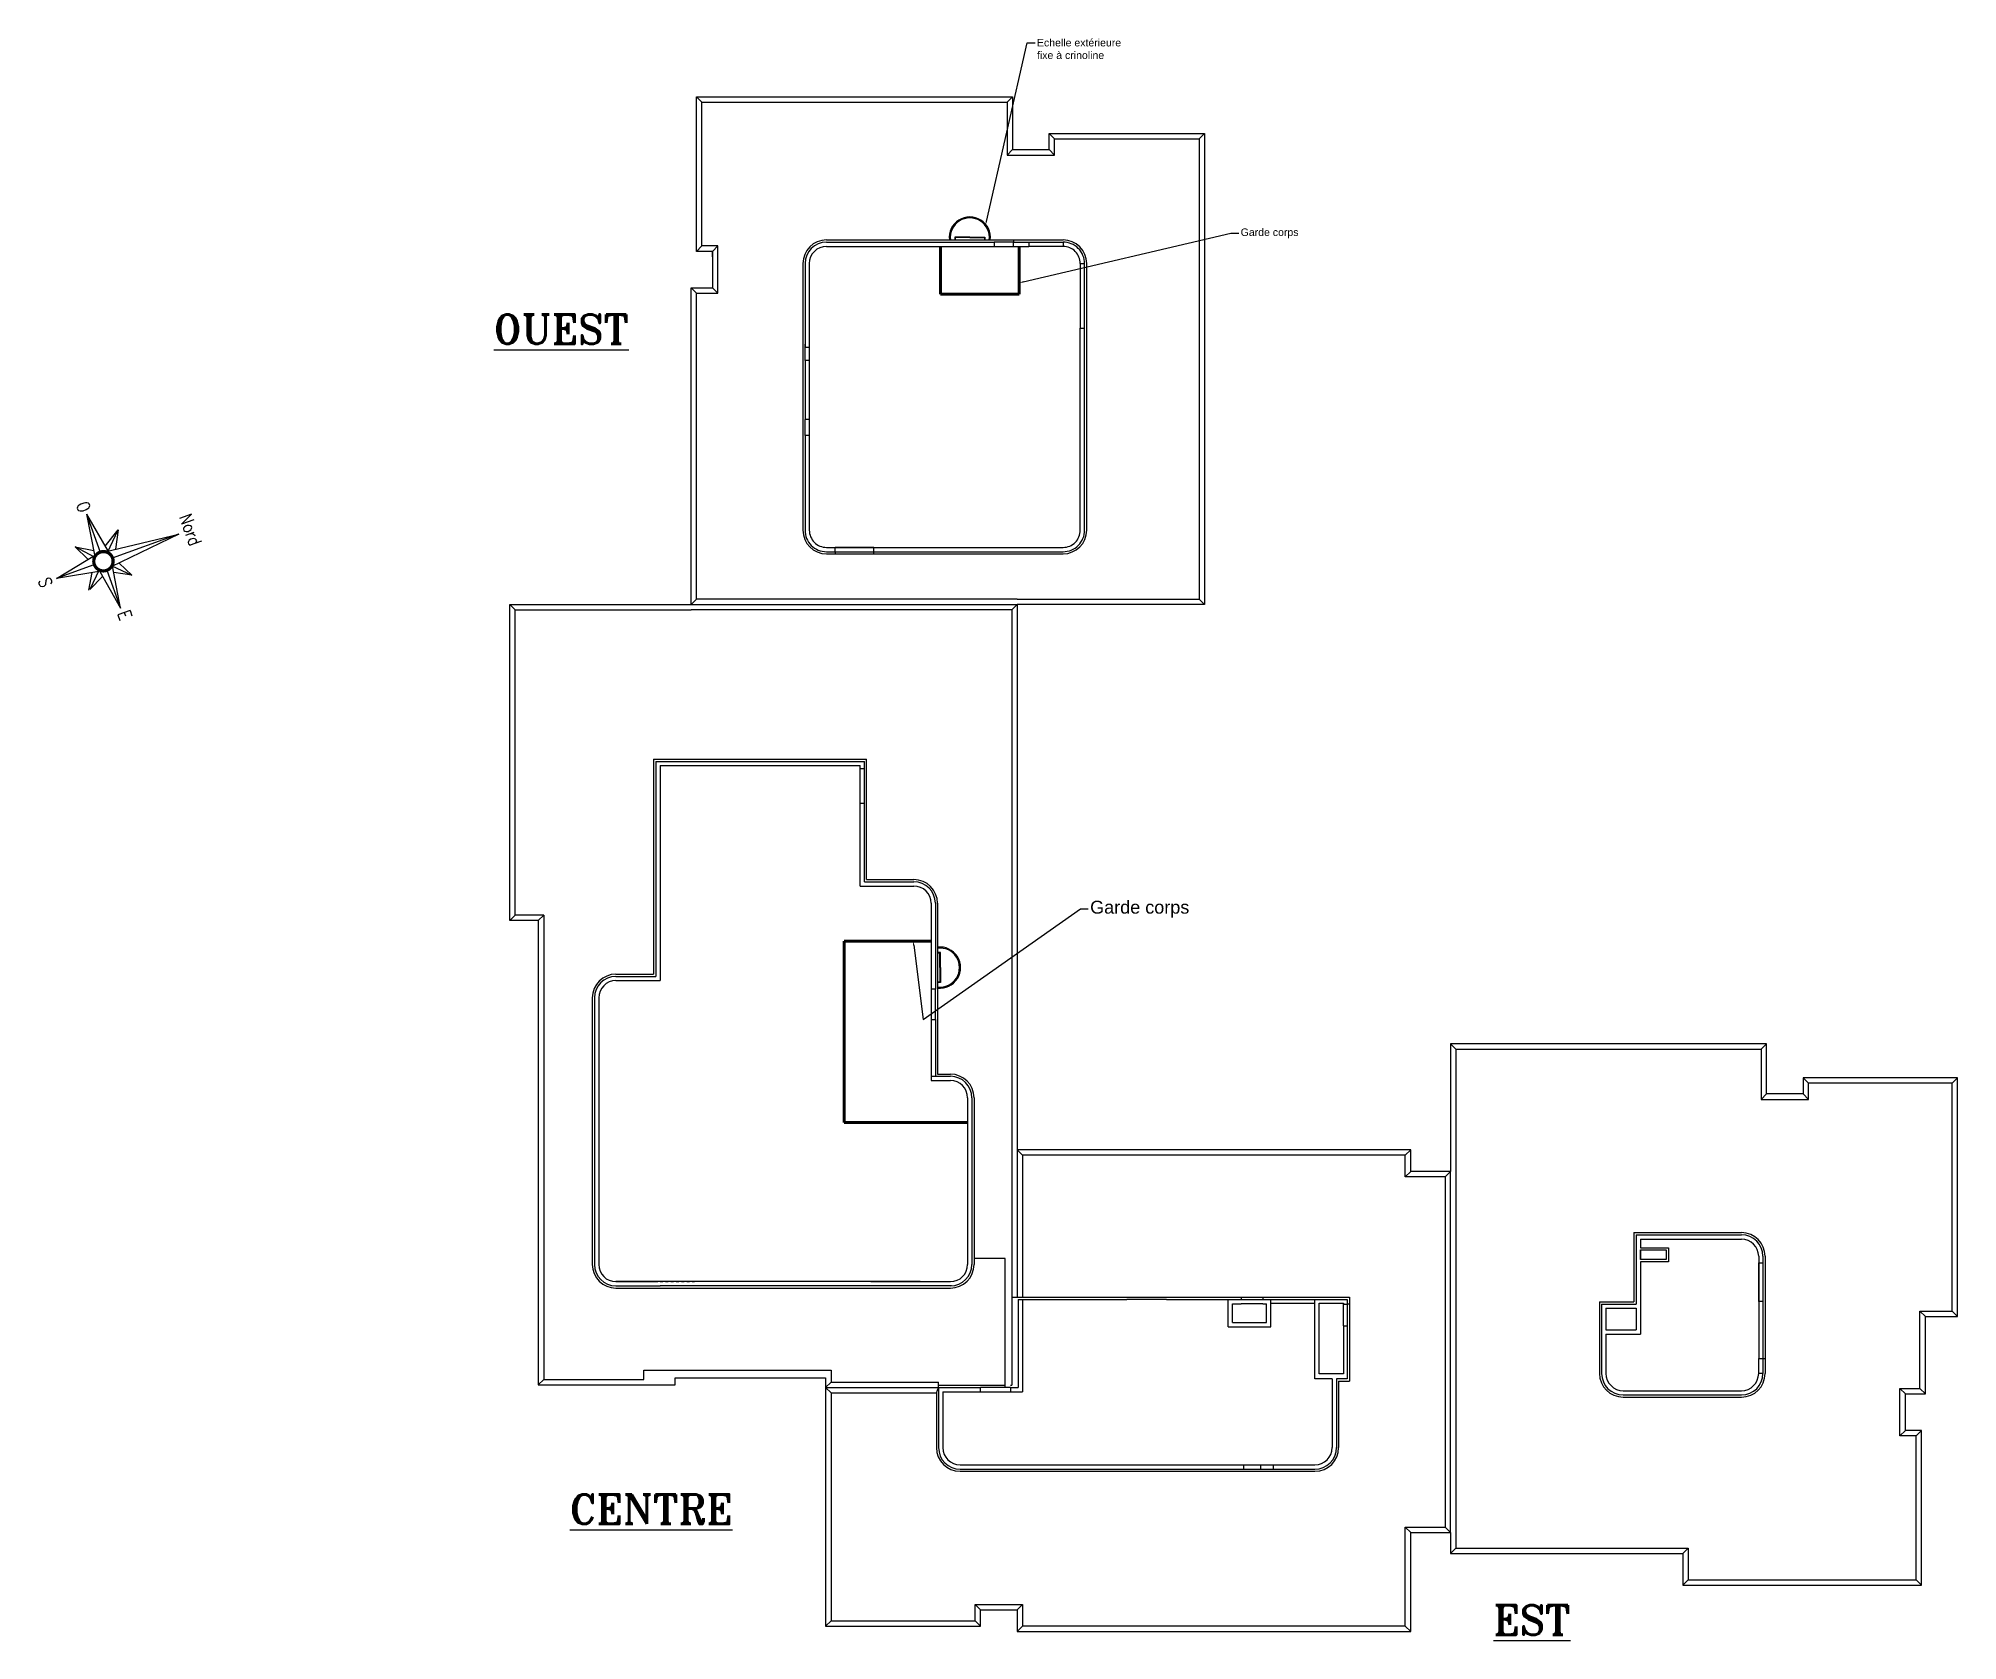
# Model space of a CAD drawing. Header units: millimetres. Extents: x -23.2 to 66, y -11.9 to 62.6.
import ezdxf
from ezdxf import colors
from ezdxf.entities.mleader import LeaderData, LeaderLine
from ezdxf.enums import TextEntityAlignment as Align
from ezdxf.math import Vec2, Vec3

# ---------------------------------------------------------------- set-up
doc = ezdxf.new("R2010")
doc.units = ezdxf.units.MM
doc.linetypes.add('CACHÉ', pattern=[0.25, 0.125, -0.125])
doc.linetypes.add('CONTINU', pattern=[0])
doc.layers.get('0').update_dxf_attribs({"color": 8})
doc.layers.add('PLAN05', color=7, linetype='Continuous')
doc.styles.add('COMPLEX', font='COMPLEX')
doc.styles.add('ROMANT', font='ROMANT')
doc.styles.get("Standard").update_dxf_attribs({"font": 'arial.ttf'})

# ---------------------------------------------------------------- blocks, each defined once
blk = doc.blocks.new('GEMETO-G8')
at = {"layer": 'PLAN05', "color": 7, "linetype": 'Continuous'}
for p, q in [((782.24, 5926.03), (786.26, 5919.11)), ((782.24, 5926.03), (783.82, 5918.16)), ((782.24, 5926.03), (784.78, 5918.98)), ((785.64, 5919.07), (799.44, 5922.34)), ((785.7, 5920.08), (788.15, 5923.11)), ((786.17, 5918.91), (788.15, 5923.11)), ((799.44, 5922.34), (786.85, 5916.22)), ((787.09, 5917.9), (799.43, 5922.36)), ((788.15, 5923.11), (787.61, 5919.54)), ((776.68, 5914.06), (784.24, 5918.67)), ((780.15, 5919.98), (783.59, 5919.31)), ((782.55, 5917.64), (780.15, 5919.98)), ((783.76, 5918.04), (780.15, 5919.98)), ((776.66, 5914.13), (783.7, 5916.68)), ((785.28, 5915.49), (776.68, 5914.06)), ((782.71, 5911.91), (783.31, 5915.17)), ((784.61, 5915.67), (782.85, 5912.04)), ((785.22, 5914.47), (782.85, 5912.04)), ((784.7, 5915.4), (788.55, 5908.55)), ((786.01, 5915.6), (788.55, 5908.55)), ((786.98, 5916.43), (790.66, 5914.69)), ((788.55, 5908.55), (787.1, 5916.38)), ((790.66, 5914.69), (787.32, 5915.18)), ((788.29, 5916.92), (790.66, 5914.69))]:
    blk.add_line(p, q, dxfattribs=at)
at = {"layer": 'PLAN05', "color": 7, "linetype": 'Continuous', "const_width": 0.6}
blk.add_lwpolyline([(783.6, 5917.41, 1), (787.19, 5917.17, 1)], format="xyb", close=True, dxfattribs=at)
at = {"layer": 'PLAN05', "color": 7, "linetype": 'Continuous', "style": 'COMPLEX', "width": 0.8}
blk.add_text('O', height=2.4, rotation=289.8655, dxfattribs=at).set_placement((780.87, 5926.15), align=Align.RIGHT)
for s, p in [('Nord', (800.44, 5922.73)), ('S', (773.49, 5912.93))]:
    blk.add_text(s, height=2.4, rotation=289.8655, dxfattribs=at).set_placement(p, align=Align.CENTER)
blk.add_text('E', height=2.4, rotation=289.8655, dxfattribs=at).set_placement((787.97, 5907.61))

msp = doc.modelspace()

# ---------------------------------------------------------------- linework, layer by layer
at = {"color": 8, "linetype": 'Continuous'}
for p, q in [((7.35, 59.9), (22.05, 59.9)), ((7.35, 52.72), (7.35, 59.9)), ((7.35, 59.9), (7.6, 59.65)), ((21.8, 59.65), (22.05, 59.9)), ((22.05, 59.9), (22.05, 57.45)), ((7.6, 59.65), (21.8, 59.65)), ((7.6, 52.97), (7.6, 59.65)), ((21.8, 59.65), (21.8, 57.2)), ((23.75, 58.2), (30.98, 58.2)), ((23.75, 58.2), (24, 57.95)), ((23.75, 57.45), (23.75, 58.2)), ((30.73, 57.95), (30.98, 58.2)), ((30.98, 58.2), (30.98, 36.3)), ((21.8, 57.2), (22.05, 57.45)), ((21.8, 57.2), (24, 57.2)), ((22.05, 57.45), (23.75, 57.45)), ((23.75, 57.45), (24, 57.2)), ((24, 57.95), (30.73, 57.95)), ((24, 57.2), (24, 57.95)), ((30.73, 57.95), (30.73, 36.55)), ((7.35, 52.72), (7.6, 52.97)), ((8.1, 52.72), (7.35, 52.72)), ((8.35, 52.97), (7.6, 52.97)), ((8.1, 52.72), (8.35, 52.97)), ((8.1, 52.72), (8.1, 51.02)), ((8.1, 52.47), (8.1, 52.72)), ((8.35, 50.77), (8.35, 52.97)), ((13.4, 53.25), (22.1, 53.25)), ((13.4, 53.15), (21.2, 53.15)), ((13.4, 52.95), (21.2, 52.95)), ((20.85, 52.95), (21.2, 52.95)), ((21.2, 53.15), (21.2, 52.95)), ((22.1, 53.15), (21.2, 53.15)), ((21.2, 52.95), (22.8, 52.95)), ((22.1, 53.25), (24.4, 53.25)), ((22.1, 53.25), (22.1, 53.15)), ((22.1, 53.15), (22.8, 53.15)), ((22.1, 52.95), (22.1, 53.15)), ((22.1, 52.95), (22.45, 52.95)), ((22.6, 52.95), (22.8, 52.95)), ((22.8, 53.15), (24.4, 53.15)), ((22.8, 53.15), (22.8, 52.95)), ((24.4, 52.95), (22.8, 52.95)), ((24.4, 53.15), (24.4, 52.95)), ((12.3, 52.15), (12.3, 39.75)), ((12.4, 52.15), (12.4, 48.25)), ((12.6, 52.15), (12.6, 48.25)), ((25.2, 52.15), (25.2, 49.15)), ((25.2, 52.15), (25.4, 52.15)), ((25.4, 49.15), (25.4, 52.15)), ((25.5, 39.75), (25.5, 52.15)), ((7.1, 36.3), (7.1, 51.02)), ((7.1, 51.02), (7.35, 50.77)), ((7.1, 51.02), (8.1, 51.02)), ((8.1, 51.27), (8.1, 51.02)), ((8.1, 51.02), (8.35, 50.77)), ((7.35, 36.55), (7.35, 50.77)), ((7.35, 50.77), (8.35, 50.77)), ((25.2, 42.1), (25.2, 49.15)), ((25.2, 39.75), (25.2, 49.15)), ((25.2, 49.15), (25.4, 49.15)), ((25.4, 39.75), (25.4, 49.15)), ((12.4, 47.65), (12.4, 48.4)), ((12.6, 48.25), (12.4, 48.25)), ((12.6, 48.25), (12.6, 47.65)), ((12.4, 47.65), (12.4, 44.9)), ((12.6, 47.65), (12.4, 47.65)), ((12.6, 47.65), (12.6, 44.9)), ((12.6, 44.9), (12.4, 44.9)), ((12.4, 44.15), (12.4, 44.9)), ((12.6, 44.9), (12.6, 44.15)), ((12.4, 44.15), (12.4, 39.75)), ((12.6, 44.15), (12.4, 44.15)), ((12.6, 44.15), (12.6, 39.75)), ((13.4, 38.95), (13.795, 38.95)), ((13.4, 38.75), (13.795, 38.75)), ((13.4, 38.65), (13.795, 38.65)), ((15.595, 38.95), (13.795, 38.95)), ((13.795, 38.75), (13.795, 38.95)), ((13.795, 38.95), (24.4, 38.95)), ((13.795, 38.75), (15.595, 38.75)), ((13.795, 38.75), (13.795, 38.65)), ((13.795, 38.65), (24.4, 38.65)), ((15.595, 38.75), (15.595, 38.95)), ((15.595, 38.75), (24.4, 38.75)), ((15.595, 38.65), (15.595, 38.75)), ((-1.33, 21.6), (-1.33, 36.3)), ((-1.33, 36.3), (7.1, 36.3)), ((-1.33, 36.3), (-1.08, 36.05)), ((-1.08, 21.85), (-1.08, 36.05)), ((-1.08, 36.05), (7.1, 36.05)), ((7.1, 36.3), (7.35, 36.55)), ((7.1, 36.3), (22.26, 36.3)), ((22.01, 36.05), (7.1, 36.05)), ((22.26, 36.55), (7.35, 36.55)), ((22.26, 36.3), (22.01, 36.05)), ((22.01, 36.05), (22.01, 4.072)), ((22.26, 36.55), (30.73, 36.55)), ((22.26, 36.3), (22.26, 10.93)), ((30.98, 36.3), (22.26, 36.3)), ((30.73, 36.55), (30.98, 36.3)), ((5.36, 29.1), (5.36, 19.101)), ((5.36, 29.1), (15.26, 29.1)), ((5.46, 29), (5.46, 19.001)), ((5.46, 29), (15.16, 29)), ((5.66, 28.8), (5.66, 18.801)), ((5.66, 28.8), (14.96, 28.8)), ((14.96, 28.65), (14.96, 28.8)), ((14.96, 23.201), (14.96, 28.65)), ((15.16, 28.65), (14.96, 28.65)), ((15.16, 28.65), (15.16, 29)), ((15.16, 23.401), (15.16, 28.65)), ((15.26, 23.501), (15.26, 29.1)), ((15.26, 28.65), (15.26, 29.1)), ((14.96, 27.048), (15.16, 27.048)), ((15.16, 23.401), (17.46, 23.401)), ((15.26, 23.501), (17.46, 23.501)), ((14.96, 23.201), (17.46, 23.201)), ((18.26, 22.402), (18.26, 18.401)), ((18.26, 22.401), (18.26, 21.651)), ((18.46, 22.401), (18.46, 18.401)), ((18.46, 22.401), (18.46, 21.651)), ((18.56, 22.401), (18.56, 17.001)), ((-1.33, 21.6), (-1.08, 21.85)), ((0, 21.6), (-1.33, 21.6)), ((0.25, 21.85), (-1.08, 21.85)), ((0, 21.6), (0.25, 21.85)), ((0, 21.6), (0, 0)), ((0.25, 21.85), (0.25, 0.25)), ((3.61, 19.101), (5.36, 19.101)), ((3.61, 19.001), (5.46, 19.001)), ((3.61, 18.801), (5.66, 18.801)), ((2.51, 18.001), (2.51, 5.601)), ((2.61, 18.001), (2.61, 5.601)), ((2.81, 18.002), (2.81, 5.601)), ((2.81, 18.001), (2.81, 15.351)), ((18.26, 18.401), (18.26, 17.001)), ((18.26, 18.401), (18.26, 14.151)), ((18.46, 18.401), (18.26, 18.401)), ((18.46, 17.001), (18.46, 18.401)), ((18.26, 17.001), (18.46, 17.001)), ((18.46, 17.001), (18.46, 14.351)), ((18.56, 17.001), (18.56, 14.451)), ((57.11, 15.86), (42.41, 15.86)), ((42.41, 15.86), (42.41, 9.93)), ((42.41, 15.86), (42.66, 15.61)), ((42.66, 15.61), (56.86, 15.61)), ((42.66, 15.61), (42.66, 9.93)), ((57.11, 15.86), (56.86, 15.61)), ((56.86, 15.61), (56.86, 13.28)), ((57.11, 13.53), (57.11, 15.86)), ((18.26, 14.351), (19.16, 14.351)), ((18.56, 14.451), (19.16, 14.451)), ((19.135, 14.351), (19.16, 14.351)), ((65.99, 14.28), (58.81, 14.28)), ((58.81, 14.28), (58.81, 13.53)), ((58.81, 14.28), (59.06, 14.03)), ((65.99, 14.28), (65.74, 14.03)), ((65.99, 3.18), (65.99, 14.28)), ((18.26, 14.151), (19.16, 14.151)), ((57.11, 13.53), (56.86, 13.28)), ((58.81, 13.53), (57.11, 13.53)), ((58.81, 13.53), (59.06, 13.28)), ((65.74, 14.03), (59.06, 14.03)), ((59.06, 13.28), (59.06, 14.03)), ((65.74, 3.43), (65.74, 14.03)), ((19.96, 13.351), (19.96, 5.601)), ((20.16, 13.351), (20.16, 5.601)), ((20.26, 13.351), (20.26, 5.601)), ((56.86, 13.28), (59.06, 13.28)), ((22.26, 10.93), (22.26, 4.072)), ((40.56, 10.93), (22.26, 10.93)), ((22.26, 10.93), (22.51, 10.68)), ((40.31, 10.68), (40.56, 10.93)), ((40.56, 9.93), (40.56, 10.93)), ((22.51, 10.68), (22.51, 4.072)), ((40.31, 10.68), (22.51, 10.68)), ((40.31, 9.68), (40.31, 10.68)), ((40.31, 9.68), (40.56, 9.93)), ((42.41, 9.93), (40.56, 9.93)), ((42.16, 9.68), (42.41, 9.93)), ((42.41, -6.87), (42.41, 9.93)), ((42.66, 9.93), (42.66, -7.6)), ((42.16, 9.68), (40.31, 9.68)), ((42.16, 9.68), (42.16, -6.62)), ((50.94, 7.08), (50.94, 3.861)), ((50.94, 7.08), (55.94, 7.08)), ((51.04, 6.98), (51.04, 3.761)), ((51.04, 6.98), (55.94, 6.98)), ((51.24, 6.78), (51.24, 6.38)), ((51.24, 6.78), (55.888, 6.78)), ((51.24, 6.28), (51.24, 5.83)), ((54.34, 6.98), (55.94, 6.98)), ((54.34, 6.78), (55.94, 6.78)), ((21.71, 5.88), (20.26, 5.88)), ((21.71, -0.12), (21.71, 5.88)), ((51.24, 5.73), (51.24, 2.361)), ((56.74, 5.98), (56.74, 5.678)), ((56.74, 3.88), (56.74, 5.678)), ((56.74, 5.678), (56.74, 1.23)), ((56.74, 5.678), (56.94, 5.678)), ((56.94, 5.98), (56.94, 5.678)), ((56.94, 5.678), (56.94, 3.88)), ((57.04, 5.981), (57.04, 0.528)), ((57.04, 5.98), (57.04, 5.678)), ((17.76, 4.801), (3.608, 4.801)), ((3.61, 4.801), (5.56, 4.801)), ((3.61, 4.601), (5.66, 4.601)), ((3.61, 4.501), (19.16, 4.501)), ((3.61, 4.501), (5.66, 4.501)), ((19.217, 4.601), (5.66, 4.601)), ((7.26, 4.501), (10.435, 4.501)), ((15.46, 4.801), (19.16, 4.801)), ((22.01, 4.072), (22.01, -0.02)), ((22.01, 4.072), (27.36, 4.072)), ((22.31, 3.972), (22.31, -0.12)), ((22.31, 3.972), (27.36, 3.972)), ((22.51, 4.072), (33.685, 4.072)), ((22.51, 3.972), (22.51, 3.282)), ((22.51, 3.772), (22.51, -0.32)), ((29.21, 3.972), (27.36, 3.972)), ((29.21, 3.972), (32.685, 3.972)), ((32.071, 2.698), (32.071, 3.972)), ((32.271, 2.898), (32.271, 3.772)), ((32.271, 3.772), (32.685, 3.772)), ((32.685, 4.072), (32.685, 3.972)), ((32.685, 3.972), (33.685, 3.972)), ((33.685, 3.772), (32.685, 3.772)), ((33.685, 4.072), (37.71, 4.072)), ((33.685, 4.072), (33.685, 3.972)), ((33.685, 3.972), (34.06, 3.972)), ((33.685, 3.772), (33.86, 3.772)), ((33.86, 2.898), (33.86, 3.772)), ((34.06, 2.698), (34.06, 3.972)), ((34.06, 3.972), (36.11, 3.972)), ((34.083, 3.8), (36.11, 3.8)), ((37.433, 3.75), (37.61, 3.75)), ((37.433, 2.75), (37.433, 3.75)), ((37.71, 3.75), (37.61, 3.75)), ((37.61, 3.75), (37.61, 2.75)), ((37.71, 4.072), (37.71, 3.75)), ((37.71, 3.75), (37.71, 0.18)), ((49.34, 3.861), (50.94, 3.861)), ((49.34, 3.861), (49.34, 0.53)), ((49.44, 3.761), (51.04, 3.761)), ((49.44, 3.755), (49.44, 0.53)), ((56.94, 3.88), (56.74, 3.88)), ((56.94, 3.88), (56.94, 1.23)), ((32.071, 2.698), (34.06, 2.698)), ((32.271, 2.898), (33.86, 2.898)), ((37.433, 2.75), (37.61, 2.75)), ((49.64, 3.561), (51.04, 3.561)), ((49.64, 3.561), (49.64, 2.561)), ((51.04, 3.561), (51.04, 2.561)), ((64.24, -0.17), (64.24, 3.43)), ((64.49, 3.18), (64.24, 3.43)), ((64.24, 3.43), (65.74, 3.43)), ((64.49, -0.42), (64.49, 3.18)), ((64.49, 3.18), (65.99, 3.18)), ((65.99, 3.18), (65.74, 3.43)), ((49.64, 2.561), (51.04, 2.561)), ((49.64, 2.361), (51.24, 2.361)), ((49.64, 2.361), (49.64, 0.53)), ((56.74, 1.63), (56.74, 1.53)), ((56.74, 1.33), (56.74, 1.23)), ((56.74, 1.23), (56.94, 1.23)), ((56.74, 0.53), (56.74, 1.23)), ((56.94, 1.63), (56.94, 1.23)), ((56.94, 1.23), (57.04, 1.23)), ((56.94, 1.23), (56.94, 0.53)), ((0, 0), (0.25, 0.25)), ((0, 0), (6.36, 0)), ((0.25, 0.25), (4.9, 0.25)), ((4.9, 0.68), (13.61, 0.68)), ((4.9, 0.25), (4.9, 0.68)), ((6.36, 0.33), (13.36, 0.33)), ((6.36, 0), (6.36, 0.33)), ((13.36, 0.33), (13.36, -0.12)), ((13.36, -0.12), (13.61, 0.13)), ((13.61, 0.68), (13.61, 0.13)), ((13.61, 0.13), (18.61, 0.13)), ((18.61, -0.12), (18.61, 0.13)), ((36.91, 0.28), (36.91, -2.92)), ((37.11, 0.28), (37.11, -2.92)), ((37.21, 0.18), (37.21, -2.92)), ((37.21, 0.18), (37.71, 0.18)), ((56.74, 0.53), (56.74, 0.53)), ((56.94, 0.53), (56.74, 0.53)), ((13.36, -0.12), (18.61, -0.12)), ((13.36, -0.12), (13.36, -11.22)), ((13.36, -0.12), (13.61, -0.37)), ((13.61, -0.37), (18.51, -0.37)), ((13.61, -0.37), (13.61, -10.97)), ((18.51, -0.37), (18.61, -0.12)), ((18.51, -0.37), (18.51, -2.92)), ((18.61, -0.02), (21.71, -0.02)), ((18.61, -0.12), (20.56, -0.12)), ((18.61, -0.12), (18.61, -2.92)), ((18.81, -0.32), (20.56, -0.32)), ((18.81, -0.32), (18.81, -2.92)), ((20.56, -0.32), (20.56, -0.12)), ((21.96, -0.12), (20.56, -0.12)), ((20.56, -0.32), (21.96, -0.32)), ((21.96, -0.02), (22.01, -0.02)), ((21.96, -0.12), (22.31, -0.12)), ((21.96, -0.12), (21.96, -0.32)), ((21.96, -0.32), (22.51, -0.32)), ((50.44, -0.27), (51.39, -0.27)), ((50.44, -0.27), (55.94, -0.27)), ((50.44, -0.47), (51.39, -0.47)), ((50.44, -0.47), (55.94, -0.47)), ((50.44, -0.57), (55.94, -0.57)), ((52.99, -0.27), (53.09, -0.27)), ((55.89, -0.27), (55.94, -0.27)), ((55.89, -0.47), (55.94, -0.47)), ((63.31, -2.37), (63.31, -0.17)), ((63.56, -0.42), (63.31, -0.17)), ((63.31, -0.17), (64.24, -0.17)), ((63.56, -2.12), (63.56, -0.42)), ((63.56, -0.42), (64.49, -0.42)), ((64.49, -0.42), (64.24, -0.17)), ((63.56, -2.12), (63.31, -2.37)), ((64.06, -2.37), (63.31, -2.37)), ((64.31, -2.12), (63.56, -2.12)), ((64.31, -2.12), (64.06, -2.37)), ((64.06, -9.07), (64.06, -2.37)), ((64.31, -9.32), (64.31, -2.12)), ((19.61, -3.72), (24.01, -3.72)), ((19.61, -3.92), (36.11, -3.92)), ((19.61, -4.02), (36.11, -4.02)), ((24.01, -3.72), (29.86, -3.72)), ((29.86, -3.72), (36.11, -3.72)), ((32.781, -3.72), (32.781, -3.92)), ((33.582, -3.72), (33.582, -3.92)), ((34.171, -3.72), (34.171, -3.92)), ((40.31, -6.62), (42.16, -6.62)), ((40.31, -11.22), (40.31, -6.62)), ((40.56, -6.87), (40.31, -6.62)), ((40.56, -6.87), (42.41, -6.87)), ((40.56, -11.47), (40.56, -6.87)), ((42.41, -6.87), (42.16, -6.62)), ((42.41, -6.87), (42.41, -7.85)), ((42.41, -7.85), (42.66, -7.6)), ((42.41, -7.85), (53.21, -7.85)), ((42.66, -7.6), (53.46, -7.6)), ((53.21, -7.85), (53.46, -7.6)), ((53.21, -7.85), (53.21, -9.32)), ((53.46, -7.6), (53.46, -9.07)), ((53.21, -9.32), (53.46, -9.07)), ((53.21, -9.32), (64.31, -9.32)), ((53.46, -9.07), (64.06, -9.07)), ((64.31, -9.32), (64.06, -9.07)), ((20.56, -10.47), (20.31, -10.22)), ((20.31, -10.97), (20.31, -10.22)), ((20.31, -10.22), (22.51, -10.22)), ((20.56, -11.22), (20.56, -10.47)), ((20.56, -10.47), (22.26, -10.47)), ((22.26, -10.47), (22.51, -10.22)), ((22.26, -10.47), (22.26, -11.47)), ((22.51, -10.22), (22.51, -11.22)), ((13.36, -11.22), (13.61, -10.97)), ((13.36, -11.22), (20.56, -11.22)), ((13.61, -10.97), (20.31, -10.97)), ((20.56, -11.22), (20.31, -10.97)), ((22.26, -11.47), (22.51, -11.22)), ((22.26, -11.47), (40.56, -11.47)), ((40.31, -11.22), (22.51, -11.22)), ((40.56, -11.47), (40.31, -11.22))]:
    msp.add_line(p, q, dxfattribs=at)
at = {"color": 8, "linetype": 'CACHÉ', "lineweight": 60, "ltscale": 100}
for p, q in [((18.698, 52.95), (18.698, 50.725)), ((22.356, 50.725), (22.356, 52.95)), ((18.698, 50.725), (22.356, 50.725))]:
    msp.add_line(p, q, dxfattribs=at)
at = {"color": 8}
for p, q in [((20.064, 53.384), (19.368, 53.384)), ((19.368, 53.384), (19.368, 53.256)), ((20.064, 53.365), (19.388, 53.365)), ((19.388, 53.365), (19.388, 53.256)), ((20.064, 53.384), (20.759, 53.384)), ((20.064, 53.365), (20.74, 53.365)), ((20.74, 53.365), (20.74, 53.256)), ((20.759, 53.384), (20.759, 53.256)), ((18.694, 20.102), (18.566, 20.102)), ((18.675, 20.082), (18.566, 20.082)), ((18.675, 19.406), (18.675, 20.082)), ((18.694, 19.406), (18.694, 20.102)), ((18.675, 19.406), (18.675, 18.73)), ((18.694, 19.406), (18.694, 18.711)), ((18.675, 18.73), (18.566, 18.73)), ((18.694, 18.711), (18.566, 18.711))]:
    msp.add_line(p, q, dxfattribs=at)
at = {"color": 8, "linetype": 'CACHÉ'}
msp.add_line((5.66, 4.801), (7.26, 4.801), dxfattribs=at)
at = {"color": 8, "linetype": 'CACHÉ', "lineweight": 60, "ltscale": 100}
msp.add_lwpolyline([(18.26, 20.642), (14.217, 20.642), (14.217, 12.199), (19.96, 12.199)], dxfattribs=at)
at = {"color": 8, "linetype": 'Continuous'}
for points in [[(51.24, 6.38), (52.54, 6.38), (52.54, 5.73), (51.24, 5.73)], [(51.24, 6.38), (52.54, 6.38), (52.54, 5.73), (51.24, 5.73)], [(51.24, 5.83), (51.24, 6.28)], [(36.11, 0.83), (36.11, 3.972), (37.61, 3.972), (37.61, 3.75)], [(36.91, 0.28), (36.11, 0.28), (36.11, 3.8)], [(37.433, 2.75), (37.433, 0.508), (36.308, 0.508), (36.308, 3.8), (37.433, 3.8), (37.433, 3.75)], [(37.61, 2.75), (37.61, 0.28), (37.11, 0.28)]]:
    msp.add_lwpolyline(points, dxfattribs=at)
msp.add_lwpolyline([(51.24, 5.83), (51.24, 6.28), (52.44, 6.28), (52.44, 5.83)], close=True, dxfattribs=at)
at = {"color": 8}
for centre, radius, start, end in [((20.064, 53.365), 0.957, 353.1041, 186.8959), ((20.064, 53.365), 0.909, 353.1041, 186.8959), ((18.675, 19.406), 0.957, 263.1041, 96.8959), ((18.675, 19.406), 0.909, 263.1041, 96.8959)]:
    msp.add_arc(centre, radius, start, end, dxfattribs=at)
at = {"color": 8, "linetype": 'Continuous'}
for centre, radius, start, end in [((13.4, 52.15), 1.1, 90, 180), ((13.4, 52.15), 1, 90, 180), ((13.4, 52.15), 0.8, 90, 180), ((24.4, 52.15), 1.1, 0, 90), ((24.4, 52.15), 1, 359.99998, 90), ((24.4, 52.15), 0.8, 359.99998, 90), ((13.4, 39.75), 1.1, 180, 270), ((13.4, 39.75), 1, 179.99999, 270), ((13.4, 39.75), 0.8, 179.99999, 270), ((24.4, 39.75), 1.1, 270, 0), ((24.4, 39.75), 1, 270, 0.00001), ((24.4, 39.75), 0.8, 270, 0.00001), ((17.46, 22.401), 1.1, 0, 90), ((17.46, 22.401), 1, 0, 90), ((17.46, 22.401), 0.8, 0, 90), ((3.61, 18.001), 1.1, 90, 180), ((3.61, 18.001), 1, 90, 179.99999), ((3.61, 18.001), 0.8, 90, 179.99999), ((19.16, 13.351), 1.1, 0, 90), ((19.16, 13.351), 1, 0, 90), ((19.16, 13.351), 0.8, 0, 90), ((55.94, 5.98), 1.1, 0, 90), ((55.94, 5.98), 1, 0, 90), ((55.94, 5.98), 0.8, 0, 90), ((3.61, 5.601), 1.1, 180, 270), ((3.61, 5.601), 1, 180, 270), ((3.61, 5.601), 0.8, 180, 270), ((19.16, 5.601), 1.1, 270, 0), ((19.16, 5.601), 1, 270, 0), ((19.16, 5.601), 0.8, 270, 0), ((50.44, 0.53), 1.1, 180, 270), ((50.44, 0.53), 1, 180, 270), ((50.44, 0.53), 0.8, 180, 270), ((55.94, 0.53), 1, 270, 0), ((55.94, 0.53), 1.1, 270, 0), ((55.94, 0.53), 0.8, 270, 0), ((19.61, -2.92), 1.1, 180, 270), ((19.61, -2.92), 1, 180, 270), ((19.61, -2.92), 0.8, 180, 270), ((36.11, -2.92), 1.1, 270, 0), ((36.11, -2.92), 1, 270, 0), ((36.11, -2.92), 0.8, 270, 0)]:
    msp.add_arc(centre, radius, start, end, dxfattribs=at)

# ---------------------------------------------------------------- block references
at = {"color": 8, "xscale": 0.25, "yscale": 0.25, "zscale": 0.25}
msp.add_blockref('GEMETO-G8', (-216.568, -1441.016), dxfattribs=at)

# ---------------------------------------------------------------- texts
at = {"color": 8, "linetype": 'Continuous', "style": 'ROMANT'}
for s, p in [('%%UOUEST', (-2.074, 48.415)), ('%%UCENTRE', (1.465, -6.466)), ('%%UEST', (44.405, -11.621))]:
    msp.add_text(s, height=1.3694, dxfattribs=at).set_placement(p)

# ---------------------------------------------------------------- leaders
at = {"color": 8, "linetype": 'CONTINU'}
ml = msp.add_multileader_mtext('Standard', dxfattribs=at)
ml.set_content('Echelle extérieure\\Pfixe à crinoline', color=8)
ml.set_leader_properties()
ml.build(insert=Vec2(0, 0))
ml.multileader.update_dxf_attribs({"text_right_attachment_type": 2, "dogleg_length": 0.36, "arrow_head_size": 0.2})
ctx = ml.context
ctx.base_point, ctx.char_height, ctx.arrow_head_size, ctx.landing_gap_size, ctx.plane_origin = Vec3(23.095, 62.422), 0.35, 0.2, 0.09, Vec3(7.223, 62.006)
ctx.right_attachment = 2
notes = []
notes.append((ctx, [(0, (1, 1, 0), (22.735, 62.422), (1, 0), 0.36, [(2, [(20.787, 53.915)], 0, [])])]))
ctx.mtext.insert, ctx.mtext.width, ctx.mtext.flow_direction = Vec3(23.185, 62.6), 12.33111, 5
ml = msp.add_multileader_mtext('Standard', dxfattribs=at)
ml.set_content('Garde corps', color=8)
ml.set_leader_properties()
ml.build(insert=Vec2(0, 0))
ml.multileader.update_dxf_attribs({"text_right_attachment_type": 2, "dogleg_length": 0.36, "arrow_head_size": 0.2})
ctx = ml.context
ctx.base_point, ctx.char_height, ctx.arrow_head_size, ctx.landing_gap_size, ctx.plane_origin = Vec3(32.566, 53.561), 0.35, 0.2, 0.09, Vec3(16.204, 56.717)
ctx.right_attachment = 2
notes.append((ctx, [(0, (1, 1, 0), (32.206, 53.561), (1, 0), 0.36, [(2, [(22.356, 51.256)], 0, [])])]))
ctx.mtext.insert, ctx.mtext.width, ctx.mtext.flow_direction = Vec3(32.656, 53.785), 12.33111, 5
ml = msp.add_multileader_mtext('Standard', dxfattribs=at)
ml.set_content('Garde corps', color=8)
ml.set_leader_properties()
ml.build(insert=Vec2(0, 0))
ml.multileader.update_dxf_attribs({"text_right_attachment_type": 2, "dogleg_length": 0.36, "arrow_head_size": 0.2})
ctx = ml.context
ctx.base_point, ctx.char_height, ctx.arrow_head_size, ctx.landing_gap_size, ctx.plane_origin = Vec3(25.567, 22.134), 0.6, 0.2, 0.09, Vec3(16.204, 27.191)
ctx.right_attachment = 2
notes.append((ctx, [(0, (1, 1, 0), (25.207, 22.134), (1, 0), 0.36, [(0, [(17.43, 20.642), (17.901, 16.99)], 0, [])])]))
ctx.mtext.insert, ctx.mtext.width, ctx.mtext.flow_direction = Vec3(25.657, 22.517), 12.33111, 5
for ctx, leaders in notes:
    for number, flags, end, landing, length, lines in leaders:
        leader = LeaderData()
        leader.index, (leader.has_last_leader_line, leader.has_dogleg_vector, leader.attachment_direction) = number, flags
        leader.last_leader_point, leader.dogleg_vector, leader.dogleg_length = Vec3(end), Vec3(landing), length
        for number, points, colour, breaks in lines:
            line = LeaderLine()
            line.index, line.vertices, line.color, line.breaks = number, Vec3.list(points), colors.encode_raw_color(colour), breaks
            leader.lines.append(line)
        ctx.leaders.append(leader)

doc.saveas('drawing.dxf')
